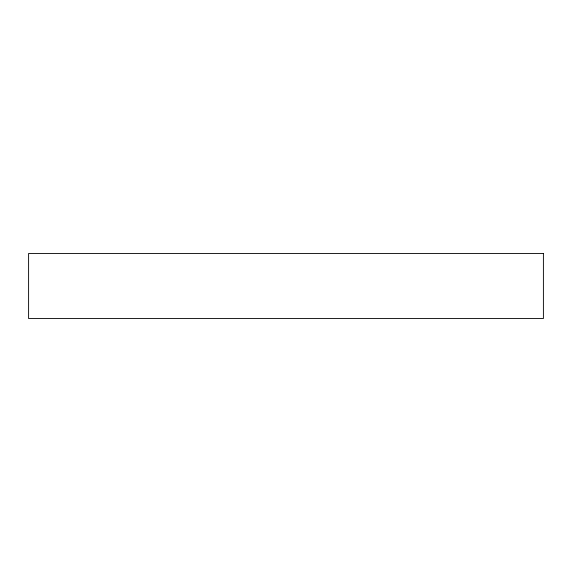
<?xml version="1.0" encoding="UTF-8"?>
<svg xmlns="http://www.w3.org/2000/svg" width="572" height="572" viewBox="0 0 572 572"><rect width="100%" height="100%" fill="white"/><g stroke="black" fill="none" stroke-linecap="round" stroke-linejoin="round"><path stroke-width="0.86" d="M543.4 253.46L28.6 253.46L28.6 318.54L543.4 318.54L543.4 253.46"/></g></svg>
